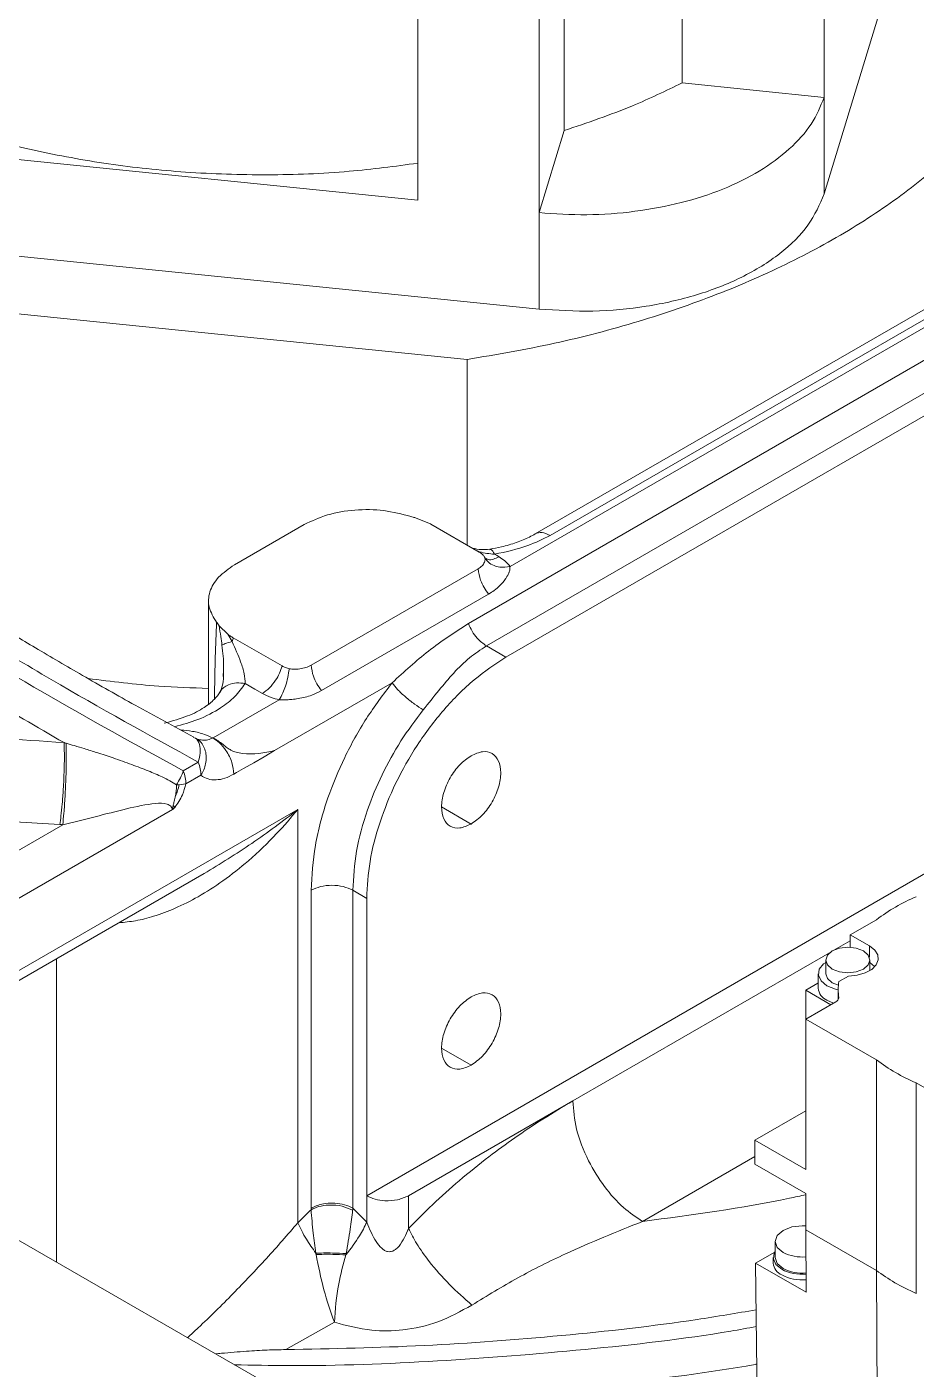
# Model space of a CAD drawing. Header units: millimetres. Extents: x 169 to 14583, y -399 to 10804.
# Drawn here: x 11810.2 to 11900.5, y 7914.5 to 8050.9 of the extents above; entities that cross this region are included whole.
import ezdxf

# ---------------------------------------------------------------- set-up
doc = ezdxf.new("R2010")
doc.units = ezdxf.units.MM
doc.header["$LTSCALE"] = 35

msp = doc.modelspace()

# ---------------------------------------------------------------- linework, layer by layer
at = {"color": 7, "linetype": 'Continuous', "lineweight": 18}
for p, q in [((12380.16, 7598.098), (10315.408, 8790.053)), ((11876.751, 8045.188), (11876.751, 8110.511)), ((11891.184, 8043.718), (11891.184, 8109.042)), ((11864.768, 8105.667), (11864.768, 8040.344)), ((11862.223, 8097.335), (11862.223, 8032.012)), ((11849.913, 8033.265), (11849.913, 8088.789)), ((11891.184, 8033.92), (11905.076, 8079.401)), ((11891.184, 8043.718), (11876.751, 8045.188)), ((11891.184, 8033.92), (11891.184, 8043.718)), ((11862.223, 8032.012), (11864.768, 8040.344)), ((11795.748, 8038.778), (11849.913, 8033.265)), ((11859.278, 7996.064), (11924.627, 8033.789)), ((11917.484, 8031.496), (11861.843, 7999.375)), ((11862.223, 8022.213), (11862.223, 8032.012)), ((11783.438, 8030.233), (11862.223, 8022.213)), ((11863.343, 7999.227), (11918.984, 8031.348)), ((11918.686, 8027.014), (11855.047, 7990.275)), ((11920.523, 8024.728), (11856.884, 7987.99)), ((11787.247, 8023.983), (11854.941, 8017.092)), ((11922.506, 8023.584), (11858.866, 7986.845)), ((11854.941, 8017.092), (11854.941, 7998.233)), ((11838.36, 8000.317), (11831.289, 7996.235)), ((11849.755, 8000.981), (11851.192, 8000.397)), ((11851.192, 8000.397), (11851.231, 8000.374)), ((11856.159, 7997.529), (11851.231, 8000.374)), ((11856.78, 7996.853), (11856.702, 7997.015)), ((11839.072, 7986.027), (11856.043, 7995.824)), ((11828.654, 7992.497), (11828.654, 7982.104)), ((11840.128, 7983.456), (11857.099, 7993.253)), ((11830.596, 7989.18), (11829.721, 7990.051)), ((11830.596, 7989.18), (11831.051, 7988.438)), ((11836.118, 7985.96), (11831.168, 7988.817)), ((11858.866, 7986.845), (11856.884, 7987.99)), ((11830.168, 7985.537), (11830.147, 7984.896)), ((11936.648, 7985.205), (11844.724, 7932.139)), ((11847.3, 7984.25), (11835.359, 7977.357)), ((11829.106, 7978.646), (11835.827, 7982.526)), ((11827.288, 7978.629), (11827.131, 7978.69)), ((11826.089, 7975.316), (11827.614, 7976.196)), ((11826.354, 7973.975), (11827.88, 7974.856)), ((11825.394, 7973.889), (11825.681, 7973.892)), ((11825.681, 7973.892), (11826.354, 7973.975)), ((11824.998, 7971.376), (11825.018, 7971.578)), ((11825.018, 7971.578), (11825.069, 7971.838)), ((11852.326, 7971.637), (11855.331, 7969.903)), ((11804.419, 7959.496), (11824.998, 7971.376)), ((11837.724, 7971.373), (11804.419, 7952.147)), ((11837.724, 7929.389), (11837.724, 7971.373)), ((11802.298, 7963.17), (11813.838, 7969.832)), ((11803.798, 7950.773), (11828.202, 7964.862)), ((11839.067, 7963.167), (11839.067, 7930.88)), ((11844.724, 7962.351), (11843.31, 7963.167)), ((11843.31, 7963.167), (11843.31, 7930.88)), ((11844.724, 7932.139), (11844.724, 7962.351)), ((11893.833, 7958.645), (11896.495, 7960.182)), ((11892.158, 7957.072), (11893.833, 7958.039)), ((11895.787, 7957.517), (11893.833, 7958.645)), ((11893.833, 7957.38), (11893.833, 7958.645)), ((11865.664, 7941.778), (11891.961, 7956.958)), ((11895.787, 7956.381), (11895.787, 7957.517)), ((11813.209, 7956.207), (11813.209, 7925.391)), ((11891.345, 7956.089), (11891.345, 7954.7)), ((11895.845, 7955.021), (11895.845, 7956.089)), ((11890.552, 7953.73), (11890.595, 7953.811)), ((11890.595, 7954.7), (11890.595, 7953.231)), ((11892.004, 7953.782), (11892.635, 7953.526)), ((11892.67, 7953.892), (11893.658, 7954.463)), ((11889.322, 7953.02), (11890.552, 7953.73)), ((11891.867, 7951.551), (11889.322, 7953.02)), ((11889.322, 7950.082), (11889.322, 7953.02)), ((11892.619, 7953.061), (11892.619, 7952.077)), ((11889.322, 7950.082), (11892.372, 7951.842)), ((11891.474, 7952.006), (11892.149, 7951.713)), ((11892.663, 7952.212), (11892.663, 7952.289)), ((11896.495, 7945.941), (11889.322, 7950.082)), ((11889.322, 7950.082), (11889.322, 7934.812)), ((11852.326, 7947.141), (11855.331, 7945.406)), ((11896.495, 7924.548), (11896.495, 7945.941)), ((11903.959, 7941.632), (11900.534, 7943.609)), ((11900.534, 7943.609), (11900.534, 7922.215)), ((11865.664, 7941.778), (11848.967, 7932.139)), ((11884.16, 7937.792), (11889.322, 7940.772)), ((11884.16, 7937.792), (11884.16, 7935.343)), ((11889.322, 7934.812), (11884.16, 7937.792)), ((11872.735, 7929.53), (11884.16, 7936.126)), ((11884.16, 7935.343), (11889.322, 7932.363)), ((11844.724, 7932.139), (11844.724, 7929.443)), ((11848.967, 7928.821), (11848.967, 7932.139)), ((11889.322, 7932.363), (11889.322, 7928.688)), ((11896.495, 7924.548), (11889.322, 7928.688)), ((11889.322, 7928.688), (11889.356, 7922.339)), ((11886.219, 7927.504), (11886.219, 7925.871)), ((11884.228, 7925.299), (11886.18, 7926.426)), ((11884.228, 7925.299), (11884.584, 7891.984)), ((11889.356, 7922.339), (11884.228, 7925.299)), ((11886.019, 7925.871), (11886.019, 7925.299)), ((11896.707, 7884.986), (11896.495, 7924.548)), ((11836.504, 7916.512), (11841.435, 7919.285))]:
    msp.add_line(p, q, dxfattribs=at)
at = {"color": 7, "linetype": 'Continuous', "lineweight": 18, "flags": 128}
for points in [[(11858.159, 7997.051), (11857.904, 7997.199), (11857.703, 7997.314)], [(11832.377, 7984.177), (11833.352, 7983.614), (11834.118, 7983.172)], [(11831.227, 7974.972), (11831.492, 7975.125), (11832.202, 7975.535), (11833.241, 7976.134), (11834.298, 7976.744), (11835.359, 7977.357)], [(11892.004, 7955.17), (11891.517, 7955.591), (11891.345, 7956.089), (11891.517, 7956.586), (11892.004, 7957.007), (11892.734, 7957.289), (11893.595, 7957.387), (11894.456, 7957.289), (11895.186, 7957.007)], [(11895.186, 7957.007), (11895.674, 7956.586), (11895.845, 7956.089), (11895.674, 7955.591), (11895.186, 7955.17), (11894.456, 7954.889), (11893.595, 7954.79), (11892.734, 7954.889), (11892.004, 7955.17)], [(11893.658, 7954.463), (11894.548, 7954.549), (11895.357, 7954.779), (11896.017, 7955.134), (11896.471, 7955.584), (11896.683, 7956.09), (11896.633, 7956.61), (11896.326, 7957.099), (11895.787, 7957.517)], [(11891.474, 7953.476), (11890.876, 7953.968), (11890.607, 7954.549), (11890.698, 7955.149), (11891.138, 7955.694), (11891.345, 7955.846)], [(11895.845, 7955.846), (11896.314, 7955.432), (11896.332, 7955.411)], [(11891.345, 7954.7), (11891.517, 7954.203), (11892.004, 7953.782)], [(11892.619, 7953.063), (11892.328, 7953.131), (11891.474, 7953.476)], [(11887.024, 7926.381), (11886.428, 7926.896), (11886.219, 7927.504), (11886.428, 7928.111), (11887.024, 7928.626), (11887.916, 7928.97), (11888.969, 7929.091), (11889.352, 7929.076)], [(11886.883, 7924.666), (11886.295, 7925.151), (11886.03, 7925.722), (11886.119, 7926.311), (11886.219, 7926.487)], [(11886.219, 7925.871), (11886.428, 7925.263), (11887.024, 7924.748)]]:
    msp.add_lwpolyline(points, dxfattribs=at)
at = {"color": 7, "linetype": 'Continuous', "lineweight": 18}
for centre, radius, start, end in [((11908.083, 7944.772), 19.281, 113.04957, 126.94507), ((11899.386, 7953.061), 6.767, 172.95105, 186.55674), ((11892.02, 7953.325), 1.428, 183.79655, 247.52359), ((11892.181, 7952.285), 0.482, 293.41444, 0.43463), ((11908.083, 7961.351), 19.281, 233.05495, 246.95035), ((11887.419, 7925.392), 1.404, 183.79655, 247.52359), ((11888.955, 7930.131), 4.218, 242.7546, 275.19036), ((11888.944, 7928.637), 4.473, 242.5692, 275.16448), ((11888.944, 7928.066), 4.474, 242.57034, 275.20056), ((11888.956, 7928.5), 4.22, 242.75805, 275.30091)]:
    msp.add_arc(centre, radius, start, end, dxfattribs=at)
for points, knots in [([(11854.941, 8017.092), (11857.92, 8017.602), (11863.884, 8018.621), (11872.377, 8020.876), (11880.401, 8023.626), (11887.828, 8026.894), (11894.574, 8030.621), (11900.542, 8034.764), (11905.692, 8039.266), (11909.807, 8044.091), (11912.23, 8047.439), (11912.979, 8049.194), (11912.985, 8049.209)], [0, 0, 0, 0, 0.1109004, 0.2220986, 0.3330014, 0.4438968, 0.5550991, 0.6660028, 0.7768982, 0.8881005, 0.9990042, 1, 1, 1, 1]), ([(11864.768, 8040.344), (11867.134, 8041.142), (11871.361, 8042.568), (11875.104, 8044.387), (11876.751, 8045.188)], [0, 0, 0, 0, 0.5599359, 1, 1, 1, 1]), ([(11796.943, 8042.688), (11799.161, 8041.847), (11803.599, 8040.166), (11810.875, 8038.271), (11818.464, 8036.873), (11826.43, 8036.019), (11834.638, 8035.763), (11842.581, 8036.051), (11847.601, 8036.723), (11849.913, 8037.033)], [0, 0, 0, 0, 0.1430752, 0.2861503, 0.4292255, 0.5723007, 0.7221796, 0.8720585, 1, 1, 1, 1]), ([(11862.223, 8032.012), (11863.84, 8031.901), (11867.095, 8031.679), (11872.005, 8032.068), (11876.706, 8032.931), (11880.994, 8034.327), (11884.733, 8036.176), (11887.746, 8038.43), (11890.059, 8040.961), (11890.811, 8042.803), (11891.184, 8043.718)], [0, 0, 0, 0, 0.1242246, 0.2500096, 0.3757442, 0.499997, 0.6241979, 0.7499627, 0.8757224, 1, 1, 1, 1]), ([(11862.223, 8022.213), (11864.048, 8022.096), (11867.698, 8021.861), (11873.175, 8022.394), (11878.316, 8023.554), (11882.975, 8025.375), (11886.85, 8027.787), (11889.805, 8030.684), (11890.725, 8032.841), (11891.184, 8033.92)], [0, 0, 0, 0, 0.1400121, 0.2800242, 0.4200363, 0.5600485, 0.706699, 0.8533495, 1, 1, 1, 1]), ([(11826.089, 7975.316), (11821.313, 7977.932), (11811.762, 7983.165), (11797.708, 7991.829), (11783.031, 8001.571), (11767.773, 8012.469), (11757.302, 8020.659), (11752.066, 8024.754)], [0, 0, 0, 0, 0.1866212, 0.3732668, 0.5599337, 0.7799551, 1, 1, 1, 1]), ([(11827.153, 7978.736), (11825.168, 7979.805), (11821.382, 7981.844), (11816.022, 7984.885), (11811.236, 7987.688), (11807.018, 7990.232), (11803.361, 7992.494), (11800.257, 7994.452), (11797.586, 7996.166), (11794.634, 7998.087), (11790.907, 8000.556), (11786.039, 8003.859), (11780.257, 8007.895), (11773.579, 8012.708), (11766.023, 8018.332), (11760.738, 8022.453), (11757.943, 8024.633)], [0, 0, 0, 0, 0.0829099, 0.1581157, 0.225613, 0.2853983, 0.3374688, 0.3818223, 0.418457, 0.4523486, 0.5091821, 0.5797875, 0.6641682, 0.762328, 0.8742707, 1, 1, 1, 1]), ([(11749.24, 8022.146), (11754.528, 8018.041), (11765.063, 8009.863), (11781.183, 7998.473), (11797.431, 7987.778), (11808.473, 7981.363), (11813.973, 7978.168)], [0, 0, 0, 0, 0.2528875, 0.5038468, 0.7528823, 1, 1, 1, 1]), ([(11757.969, 8022.372), (11762.389, 8018.946), (11771.121, 8012.179), (11784.31, 8002.725), (11798.096, 7993.469), (11812.457, 7984.518), (11822.616, 7978.94), (11827.614, 7976.196)], [0, 0, 0, 0, 0.19728732, 0.38970696, 0.5772471, 0.79200611, 1, 1, 1, 1]), ([(11849.189, 8001.154), (11848.293, 8001.387), (11846.5, 8001.853), (11843.511, 8001.876), (11840.637, 8001.4), (11839.119, 8000.678), (11838.36, 8000.317)], [0, 0, 0, 0, 0.2499937, 0.4999943, 0.7499144, 1, 1, 1, 1]), ([(11849.755, 8000.981), (11849.648, 8001.012), (11849.457, 8001.067), (11849.271, 8001.128), (11849.189, 8001.154)], [0, 0, 0, 0, 0.5599848, 1, 1, 1, 1]), ([(11861.843, 7999.375), (11861.646, 7999.267), (11861.072, 7998.952), (11859.94, 7998.486), (11858.566, 7998.075), (11857.616, 7997.899), (11857.217, 7997.825)], [0, 0, 0, 0, 0.1592088, 0.4655724, 0.7753392, 1, 1, 1, 1]), ([(11857.703, 7997.314), (11858.871, 7997.561), (11860.959, 7998.002), (11862.614, 7998.852), (11863.343, 7999.227)], [0, 0, 0, 0, 0.55968897, 1, 1, 1, 1]), ([(11857.219, 7997.826), (11856.929, 7997.797), (11856.352, 7997.741), (11855.768, 7997.863), (11855.477, 7997.924)], [0, 0, 0, 0, 0.50184759, 1, 1, 1, 1]), ([(11855.961, 7997.644), (11856.036, 7997.615), (11856.588, 7997.403), (11857.186, 7997.356), (11857.703, 7997.314)], [0, 0, 0, 0, 0.1362386, 1, 1, 1, 1]), ([(11857.703, 7997.314), (11857.583, 7997.532), (11857.408, 7997.851), (11857.279, 7997.774), (11857.238, 7997.75)], [0, 0, 0, 0, 0.6835422, 1, 1, 1, 1]), ([(11831.289, 7996.235), (11830.703, 7995.83), (11829.531, 7995.02), (11828.674, 7993.497), (11828.553, 7991.897), (11829.162, 7990.902), (11829.466, 7990.404)], [0, 0, 0, 0, 0.2499939, 0.4999947, 0.7499077, 1, 1, 1, 1]), ([(11856.043, 7995.824), (11856.185, 7995.921), (11856.475, 7996.118), (11856.685, 7996.469), (11856.779, 7996.807), (11856.688, 7997.008), (11856.645, 7997.101)], [0, 0, 0, 0, 0.2729308, 0.5551302, 0.7930826, 1, 1, 1, 1]), ([(11856.645, 7997.101), (11856.765, 7996.898), (11857.004, 7996.493), (11857.594, 7996.146), (11858.348, 7995.942), (11858.923, 7996.017), (11859.278, 7996.064)], [0, 0, 0, 0, 0.2500845, 0.500169, 0.6908184, 1, 1, 1, 1]), ([(11856.811, 7996.801), (11856.818, 7996.795), (11856.832, 7996.782), (11856.809, 7996.812), (11856.797, 7996.828)], [0, 0, 0, 0, 0.4894666, 1, 1, 1, 1]), ([(11856.853, 7996.86), (11856.922, 7996.825), (11857.129, 7996.718), (11857.589, 7996.78), (11857.969, 7996.961), (11858.159, 7997.051)], [0, 0, 0, 0, 0.1970769, 0.5985385, 1, 1, 1, 1]), ([(11857.099, 7993.253), (11857.296, 7993.376), (11857.711, 7993.635), (11858.303, 7994.148), (11858.713, 7994.637), (11858.947, 7994.986), (11859.022, 7995.119), (11859.051, 7995.179), (11859.064, 7995.205), (11859.069, 7995.217), (11859.071, 7995.222), (11859.072, 7995.224), (11859.073, 7995.225), (11859.073, 7995.225), (11859.073, 7995.226), (11859.073, 7995.226), (11859.073, 7995.226), (11859.073, 7995.227), (11859.075, 7995.229), (11859.08, 7995.24), (11859.106, 7995.293), (11859.139, 7995.363), (11859.165, 7995.427), (11859.177, 7995.459), (11859.193, 7995.504), (11859.265, 7995.715), (11859.272, 7995.905), (11859.278, 7996.064)], [0, 0, 0, 0, 0.1732653, 0.3636128, 0.5932835, 0.6699567, 0.7044655, 0.7195178, 0.7261142, 0.7290115, 0.7302852, 0.7308455, 0.731092, 0.7312004, 0.7312856, 0.7312913, 0.7313374, 0.7314662, 0.7319552, 0.7338572, 0.7413451, 0.7822833, 0.8003828, 0.8016518, 0.812278, 0.8421163, 1, 1, 1, 1]), ([(11859.278, 7996.064), (11859.116, 7996.267), (11858.827, 7996.628), (11858.363, 7996.922), (11858.159, 7997.051)], [0, 0, 0, 0, 0.5597947, 1, 1, 1, 1]), ([(11857.099, 7993.253), (11856.939, 7993.473), (11856.619, 7993.914), (11856.196, 7994.816), (11856.101, 7995.442), (11856.043, 7995.824)], [0, 0, 0, 0, 0.2805711, 0.5611422, 1, 1, 1, 1]), ([(11829.466, 7990.404), (11829.378, 7988.055), (11829.283, 7985.487), (11829.26, 7982.82), (11829.258, 7982.593)], [0, 0, 0, 0, 0.91491431, 1, 1, 1, 1]), ([(11829.721, 7990.051), (11829.675, 7990.119), (11829.595, 7990.237), (11829.504, 7990.354), (11829.466, 7990.404)], [0, 0, 0, 0, 0.5716693, 1, 1, 1, 1]), ([(11829.721, 7990.051), (11829.784, 7989.683), (11829.897, 7989.023), (11829.979, 7988.357), (11830.015, 7988.062)], [0, 0, 0, 0, 0.5577122, 1, 1, 1, 1]), ([(11855.047, 7990.275), (11853.685, 7989.392), (11851.052, 7987.683), (11848.522, 7985.368), (11847.3, 7984.25)], [0, 0, 0, 0, 0.5171602, 1, 1, 1, 1]), ([(11855.047, 7990.275), (11855.166, 7990.011), (11855.404, 7989.481), (11856.026, 7988.619), (11856.559, 7988.228), (11856.884, 7987.99)], [0, 0, 0, 0, 0.2806499, 0.5612998, 1, 1, 1, 1]), ([(11831.051, 7988.438), (11830.782, 7988.365), (11830.286, 7988.23), (11830.1, 7988.114), (11830.015, 7988.062)], [0, 0, 0, 0, 0.54261, 1, 1, 1, 1]), ([(11830.015, 7988.062), (11830.103, 7987.326), (11830.207, 7986.457), (11830.174, 7985.659), (11830.168, 7985.537)], [0, 0, 0, 0, 0.8468501, 1, 1, 1, 1]), ([(11831.168, 7988.817), (11831.057, 7988.883), (11830.859, 7989), (11830.676, 7989.125), (11830.596, 7989.18)], [0, 0, 0, 0, 0.5599894, 1, 1, 1, 1]), ([(11831.051, 7988.438), (11831.075, 7988.509), (11831.119, 7988.636), (11831.153, 7988.762), (11831.168, 7988.817)], [0, 0, 0, 0, 0.5599763, 1, 1, 1, 1]), ([(11832.377, 7984.177), (11832.357, 7984.499), (11832.316, 7985.159), (11831.869, 7986.602), (11831.361, 7987.741), (11831.051, 7988.438)], [0, 0, 0, 0, 0.2693618, 0.5533792, 1, 1, 1, 1]), ([(11856.884, 7987.99), (11856.296, 7987.607), (11855.116, 7986.838), (11853.542, 7985.27), (11852.038, 7983.479), (11850.994, 7982.162), (11850.469, 7981.5)], [0, 0, 0, 0, 0.2470403, 0.4956085, 0.7464479, 1, 1, 1, 1]), ([(11844.724, 7962.351), (11844.79, 7963.586), (11844.923, 7966.056), (11845.975, 7970.082), (11847.599, 7974.1), (11849.814, 7978.017), (11852.522, 7981.6), (11855.608, 7984.713), (11857.78, 7986.135), (11858.866, 7986.845)], [0, 0, 0, 0, 0.1400121, 0.2800242, 0.4200363, 0.5600485, 0.706699, 0.8533495, 1, 1, 1, 1]), ([(11830.174, 7985.536), (11830.178, 7985.459), (11830.206, 7984.908), (11830.119, 7984.046), (11829.916, 7983.543), (11829.813, 7983.286)], [0, 0, 0, 0, 0.07304153, 0.52690035, 1, 1, 1, 1]), ([(11834.118, 7983.172), (11834.362, 7983.341), (11834.849, 7983.679), (11835.446, 7984.434), (11835.884, 7985.216), (11836.04, 7985.712), (11836.118, 7985.96)], [0, 0, 0, 0, 0.27976625, 0.5595325, 0.77976625, 1, 1, 1, 1]), ([(11835.827, 7982.526), (11835.956, 7982.746), (11836.182, 7983.128), (11836.481, 7983.935), (11836.719, 7984.783), (11836.813, 7985.38), (11836.86, 7985.679)], [0, 0, 0, 0, 0.2870547, 0.4999338, 0.7499669, 1, 1, 1, 1]), ([(11836.86, 7985.679), (11837.022, 7985.655), (11837.369, 7985.602), (11837.954, 7985.656), (11838.563, 7985.777), (11838.904, 7985.945), (11839.072, 7986.027)], [0, 0, 0, 0, 0.206751, 0.4448999, 0.72686, 1, 1, 1, 1]), ([(11840.128, 7983.456), (11839.963, 7983.685), (11839.634, 7984.14), (11839.218, 7985.045), (11839.127, 7985.661), (11839.072, 7986.027)], [0, 0, 0, 0, 0.2904503, 0.5786487, 1, 1, 1, 1]), ([(11816.42, 7984.677), (11818.803, 7984.382), (11822.842, 7983.881), (11826.964, 7983.741), (11828.654, 7983.683)], [0, 0, 0, 0, 0.589954, 1, 1, 1, 1]), ([(11825.211, 7979.792), (11826.014, 7980.01), (11827.763, 7980.486), (11829.788, 7981.576), (11831.409, 7982.833), (11832.047, 7983.72), (11832.377, 7984.177)], [0, 0, 0, 0, 0.2465728, 0.5373505, 0.7614449, 1, 1, 1, 1]), ([(11829.848, 7983.304), (11829.857, 7983.331), (11829.976, 7983.675), (11830.576, 7984.033), (11831.464, 7984.292), (11832.079, 7984.214), (11832.377, 7984.177)], [0, 0, 0, 0, 0.0329916, 0.4189532, 0.7195644, 1, 1, 1, 1]), ([(11847.3, 7984.25), (11846.403, 7983.062), (11844.61, 7980.685), (11842.41, 7976.687), (11840.597, 7972.325), (11839.326, 7967.67), (11839.154, 7964.668), (11839.067, 7963.167)], [0, 0, 0, 0, 0.1867125, 0.3734433, 0.5601503, 0.7800806, 1, 1, 1, 1]), ([(11813.973, 7978.168), (11809.46, 7978.473), (11800.434, 7979.082), (11787.054, 7980.651), (11778.329, 7982.124), (11773.966, 7982.86)], [0, 0, 0, 0, 0.3333164, 0.6666503, 1, 1, 1, 1]), ([(11829.816, 7983.291), (11829.646, 7983.052), (11829.277, 7982.535), (11828.197, 7981.684), (11826.537, 7980.793), (11824.985, 7980.372), (11824.159, 7980.147)], [0, 0, 0, 0, 0.1986007, 0.4302618, 0.6968436, 1, 1, 1, 1]), ([(11834.118, 7983.172), (11834.406, 7983.024), (11834.922, 7982.76), (11835.55, 7982.597), (11835.827, 7982.526)], [0, 0, 0, 0, 0.5597947, 1, 1, 1, 1]), ([(11835.827, 7982.526), (11835.942, 7982.522), (11836.203, 7982.514), (11836.641, 7982.524), (11837.173, 7982.558), (11838.05, 7982.671), (11839.083, 7982.924), (11839.807, 7983.292), (11840.128, 7983.456)], [0, 0, 0, 0, 0.06957938, 0.15753707, 0.26758862, 0.40453253, 0.73536076, 1, 1, 1, 1]), ([(11850.469, 7981.5), (11849.688, 7980.468), (11848.127, 7978.402), (11846.215, 7974.924), (11844.641, 7971.13), (11843.531, 7967.082), (11843.384, 7964.472), (11843.31, 7963.167)], [0, 0, 0, 0, 0.1867183, 0.3734365, 0.5601548, 0.7800774, 1, 1, 1, 1]), ([(11829.106, 7978.646), (11828.821, 7978.771), (11828.184, 7979.049), (11827.078, 7979.346), (11826.241, 7979.416), (11825.841, 7979.449)], [0, 0, 0, 0, 0.2982125, 0.6647938, 1, 1, 1, 1]), ([(11827.614, 7976.196), (11827.69, 7976.506), (11827.851, 7977.164), (11827.748, 7978.013), (11827.535, 7978.54), (11827.307, 7978.622), (11827.288, 7978.629)], [0, 0, 0, 0, 0.2934766, 0.622819, 0.9688488, 1, 1, 1, 1]), ([(11827.649, 7978.389), (11827.548, 7978.481), (11827.439, 7978.581), (11827.304, 7978.639), (11827.294, 7978.643)], [0, 0, 0, 0, 0.9258253, 1, 1, 1, 1]), ([(11827.533, 7978.533), (11827.7, 7978.487), (11828.056, 7978.388), (11828.577, 7978.425), (11828.931, 7978.573), (11829.106, 7978.646)], [0, 0, 0, 0, 0.3078839, 0.6574004, 1, 1, 1, 1]), ([(11827.88, 7974.856), (11827.983, 7975.037), (11828.197, 7975.413), (11828.384, 7976.046), (11828.445, 7976.712), (11828.35, 7977.366), (11828.089, 7977.927), (11827.842, 7978.275), (11827.667, 7978.389), (11827.655, 7978.397)], [0, 0, 0, 0, 0.1465078, 0.3052269, 0.4732757, 0.6464098, 0.8195439, 0.9875927, 1, 1, 1, 1]), ([(11831.227, 7974.972), (11831.186, 7975.357), (11831.103, 7976.147), (11830.507, 7977.309), (11829.798, 7978.173), (11829.329, 7978.494), (11829.106, 7978.646)], [0, 0, 0, 0, 0.2818009, 0.5767317, 0.7991058, 1, 1, 1, 1]), ([(11835.359, 7977.357), (11834.315, 7977.135), (11833.098, 7976.877), (11831.504, 7977.162), (11830.981, 7977.367), (11830.526, 7977.654), (11830.087, 7977.995), (11829.624, 7978.375), (11829.279, 7978.555), (11829.106, 7978.646)], [0, 0, 0, 0, 0.5493005, 0.6405935, 0.7181703, 0.7743268, 0.8395335, 0.919391, 1, 1, 1, 1]), ([(11813.973, 7978.168), (11813.988, 7977.825), (11814.021, 7977.097), (11813.996, 7975.398), (11813.913, 7973.566), (11813.794, 7971.949), (11813.67, 7970.705), (11813.585, 7970.123), (11813.545, 7969.846)], [0, 0, 0, 0, 0.1706556, 0.3625994, 0.5647043, 0.7211554, 0.8677289, 1, 1, 1, 1]), ([(11813.838, 7969.832), (11813.879, 7970.199), (11813.965, 7970.976), (11814.083, 7972.708), (11814.165, 7974.53), (11814.201, 7976.107), (11814.205, 7977.303), (11814.185, 7977.85), (11814.175, 7978.11)], [0, 0, 0, 0, 0.1716689, 0.3640065, 0.5658855, 0.7219001, 0.8680317, 1, 1, 1, 1]), ([(11814.175, 7978.11), (11814.137, 7978.121), (11814.07, 7978.14), (11814.002, 7978.159), (11813.973, 7978.168)], [0, 0, 0, 0, 0.56057789, 1, 1, 1, 1]), ([(11814.175, 7978.11), (11814.461, 7978.028), (11815.089, 7977.847), (11816.133, 7977.528), (11817.45, 7977.113), (11819.066, 7976.579), (11820.809, 7975.969), (11822.47, 7975.337), (11823.751, 7974.781), (11824.701, 7974.307), (11825.171, 7974.024), (11825.393, 7973.889)], [0, 0, 0, 0, 0.0680664, 0.1499379, 0.2581011, 0.4008658, 0.5696017, 0.7228349, 0.8553188, 0.9314292, 1, 1, 1, 1]), ([(11772.599, 7974.6), (11776.351, 7973.961), (11783.85, 7972.683), (11794.5, 7971.367), (11804.402, 7970.409), (11810.498, 7970.034), (11813.545, 7969.846)], [0, 0, 0, 0, 0.2803816, 0.5604621, 0.7803255, 1, 1, 1, 1]), ([(11825.393, 7973.889), (11825.542, 7974.123), (11825.829, 7974.577), (11826.004, 7975.075), (11826.089, 7975.316)], [0, 0, 0, 0, 0.5156286, 1, 1, 1, 1]), ([(11827.88, 7974.856), (11828.111, 7974.708), (11828.561, 7974.419), (11829.407, 7974.356), (11830.297, 7974.501), (11830.918, 7974.815), (11831.227, 7974.972)], [0, 0, 0, 0, 0.2627602, 0.5124551, 0.757193, 1, 1, 1, 1]), ([(11825.217, 7971.591), (11825.367, 7971.786), (11825.671, 7972.18), (11826.083, 7973.005), (11826.251, 7973.607), (11826.354, 7973.975)], [0, 0, 0, 0, 0.2736313, 0.5553263, 1, 1, 1, 1]), ([(11825.681, 7973.892), (11825.627, 7973.682), (11825.533, 7973.314), (11825.365, 7972.948), (11825.294, 7972.791)], [0, 0, 0, 0, 0.5715475, 1, 1, 1, 1]), ([(11825.294, 7972.791), (11825.325, 7972.978), (11825.387, 7973.354), (11825.391, 7973.71), (11825.393, 7973.889)], [0, 0, 0, 0, 0.4965374, 1, 1, 1, 1]), ([(11813.838, 7969.832), (11814.954, 7970.106), (11817.212, 7970.659), (11820.288, 7971.452), (11822.715, 7971.997), (11824.239, 7972.037), (11824.842, 7971.75), (11824.948, 7971.495), (11824.998, 7971.376)], [0, 0, 0, 0, 0.2685358, 0.5436715, 0.8064536, 0.917011, 0.9611972, 1, 1, 1, 1]), ([(11824.998, 7971.376), (11825.017, 7971.392), (11825.054, 7971.423), (11825.109, 7971.475), (11825.163, 7971.53), (11825.199, 7971.571), (11825.217, 7971.591)], [0, 0, 0, 0, 0.2573982, 0.4864153, 0.7371943, 1, 1, 1, 1]), ([(11825.069, 7971.838), (11825.102, 7971.957), (11825.187, 7972.275), (11825.253, 7972.593), (11825.294, 7972.791)], [0, 0, 0, 0, 0.3746468, 1, 1, 1, 1]), ([(11825.217, 7971.591), (11825.192, 7971.636), (11825.148, 7971.715), (11825.093, 7971.8), (11825.069, 7971.838)], [0, 0, 0, 0, 0.5588735, 1, 1, 1, 1]), ([(11819.555, 7959.87), (11820.12, 7959.925), (11821.31, 7960.042), (11823.223, 7960.542), (11825.358, 7961.337), (11827.719, 7962.538), (11830.223, 7964.151), (11832.912, 7966.287), (11835.465, 7968.726), (11837.021, 7970.549), (11837.724, 7971.373)], [0, 0, 0, 0, 0.0767779, 0.1615983, 0.2664776, 0.3844013, 0.519296, 0.6692717, 0.8504629, 1, 1, 1, 1]), ([(11837.724, 7971.373), (11836.195, 7970.204), (11833.175, 7967.895), (11829.844, 7965.867), (11828.2, 7964.866)], [0, 0, 0, 0, 0.5064057, 1, 1, 1, 1]), ([(11813.545, 7969.846), (11813.6, 7969.843), (11813.698, 7969.838), (11813.795, 7969.834), (11813.838, 7969.832)], [0, 0, 0, 0, 0.5601608, 1, 1, 1, 1]), ([(11848.967, 7928.821), (11849.773, 7929.637), (11851.459, 7931.345), (11854.195, 7933.774), (11856.989, 7936.026), (11859.832, 7938.1), (11862.677, 7940.005), (11864.651, 7941.176), (11865.664, 7941.778)], [0, 0, 0, 0, 0.1515288, 0.3170841, 0.4980197, 0.6525448, 0.8216683, 1, 1, 1, 1]), ([(11872.735, 7929.53), (11872.082, 7929.969), (11870.724, 7930.879), (11868.802, 7933.037), (11867.101, 7935.776), (11865.895, 7938.883), (11865.739, 7940.838), (11865.664, 7941.778)], [0, 0, 0, 0, 0.1768132, 0.3671493, 0.5635508, 0.7902753, 1, 1, 1, 1]), ([(11848.967, 7932.139), (11848.616, 7931.982), (11847.913, 7931.669), (11846.648, 7931.594), (11845.532, 7931.758), (11844.994, 7932.012), (11844.724, 7932.139)], [0, 0, 0, 0, 0.279619, 0.5592379, 0.779619, 1, 1, 1, 1]), ([(11889.335, 7932.245), (11888.779, 7932.124), (11883.393, 7930.954), (11877.774, 7930.204), (11872.735, 7929.53)], [0, 0, 0, 0, 0.10324771, 1, 1, 1, 1]), ([(11839.066, 7930.725), (11838.811, 7930.477), (11838.361, 7930.039), (11837.917, 7929.586), (11837.724, 7929.389)], [0, 0, 0, 0, 0.565863, 1, 1, 1, 1]), ([(11843.29, 7930.677), (11842.952, 7930.827), (11842.248, 7931.141), (11840.97, 7931.232), (11839.849, 7931.079), (11839.32, 7930.84), (11839.066, 7930.725)], [0, 0, 0, 0, 0.2703681, 0.5624018, 0.7896297, 1, 1, 1, 1]), ([(11839.067, 7930.88), (11839.067, 7930.851), (11839.067, 7930.8), (11839.066, 7930.748), (11839.066, 7930.725)], [0, 0, 0, 0, 0.5599824, 1, 1, 1, 1]), ([(11839.066, 7930.725), (11839.129, 7929.954), (11839.242, 7928.582), (11839.458, 7926.998), (11839.553, 7926.305)], [0, 0, 0, 0, 0.5623087, 1, 1, 1, 1]), ([(11839.067, 7930.88), (11839.419, 7931.037), (11840.121, 7931.35), (11841.387, 7931.425), (11842.502, 7931.261), (11843.041, 7931.007), (11843.31, 7930.88)], [0, 0, 0, 0, 0.279619, 0.5592379, 0.779619, 1, 1, 1, 1]), ([(11842.635, 7926.259), (11842.781, 7927.106), (11843.052, 7928.688), (11843.215, 7930.046), (11843.29, 7930.677)], [0, 0, 0, 0, 0.5361125, 1, 1, 1, 1]), ([(11843.31, 7930.88), (11843.307, 7930.842), (11843.301, 7930.775), (11843.293, 7930.707), (11843.29, 7930.677)], [0, 0, 0, 0, 0.5596315, 1, 1, 1, 1]), ([(11844.724, 7929.443), (11844.465, 7929.713), (11843.997, 7930.201), (11843.522, 7930.671), (11843.31, 7930.88)], [0, 0, 0, 0, 0.5537933, 1, 1, 1, 1]), ([(11826.506, 7917.715), (11826.874, 7918.05), (11828.444, 7919.481), (11831.144, 7922.175), (11834.565, 7925.751), (11836.674, 7928.18), (11837.724, 7929.389)], [0, 0, 0, 0, 0.0931722, 0.3976382, 0.700053, 1, 1, 1, 1]), ([(11837.724, 7929.389), (11837.98, 7928.847), (11838.437, 7927.88), (11839.212, 7926.786), (11839.553, 7926.305)], [0, 0, 0, 0, 0.56052779, 1, 1, 1, 1]), ([(11842.611, 7926.125), (11843.106, 7926.786), (11843.992, 7927.967), (11844.5, 7928.991), (11844.724, 7929.443)], [0, 0, 0, 0, 0.5593957, 1, 1, 1, 1]), ([(11844.724, 7929.443), (11845.004, 7928.764), (11845.397, 7927.812), (11846.097, 7926.905), (11846.515, 7926.586), (11846.824, 7926.457), (11847.146, 7926.442), (11847.458, 7926.546), (11847.751, 7926.752), (11848.392, 7927.431), (11848.705, 7928.188), (11848.967, 7928.821)], [0, 0, 0, 0, 0.3084918, 0.4330617, 0.4844341, 0.5291956, 0.5704671, 0.6130686, 0.6611213, 0.7165018, 1, 1, 1, 1]), ([(11855.403, 7921.034), (11856.951, 7921.981), (11860.086, 7923.898), (11865.895, 7926.779), (11870.127, 7928.481), (11872.735, 7929.53)], [0, 0, 0, 0, 0.2722965, 0.5513564, 1, 1, 1, 1]), ([(11855.403, 7921.034), (11854.63, 7921.718), (11853.053, 7923.114), (11851.145, 7925.308), (11849.741, 7927.267), (11849.221, 7928.31), (11848.967, 7928.821)], [0, 0, 0, 0, 0.27504053, 0.56121422, 0.78495934, 1, 1, 1, 1]), ([(11839.553, 7926.305), (11839.805, 7926.314), (11840.33, 7926.334), (11841.43, 7926.33), (11842.176, 7926.286), (11842.635, 7926.259)], [0, 0, 0, 0, 0.2629926, 0.5460759, 1, 1, 1, 1]), ([(11839.553, 7926.305), (11839.557, 7926.28), (11839.564, 7926.236), (11839.571, 7926.192), (11839.575, 7926.173)], [0, 0, 0, 0, 0.5600776, 1, 1, 1, 1]), ([(11839.575, 7926.173), (11839.837, 7926.181), (11840.372, 7926.198), (11841.456, 7926.19), (11842.175, 7926.149), (11842.611, 7926.125)], [0, 0, 0, 0, 0.2759418, 0.5621331, 1, 1, 1, 1]), ([(11839.575, 7926.173), (11839.814, 7924.971), (11840.281, 7922.62), (11841.056, 7920.379), (11841.435, 7919.285)], [0, 0, 0, 0, 0.5115883, 1, 1, 1, 1]), ([(11841.435, 7919.285), (11841.533, 7920.589), (11841.707, 7922.901), (11842.336, 7925.146), (11842.611, 7926.125)], [0, 0, 0, 0, 0.56405642, 1, 1, 1, 1]), ([(11842.611, 7926.125), (11842.615, 7926.15), (11842.623, 7926.194), (11842.631, 7926.239), (11842.635, 7926.259)], [0, 0, 0, 0, 0.5599381, 1, 1, 1, 1]), ([(11841.435, 7919.285), (11842.692, 7918.952), (11844.976, 7918.348), (11848.577, 7918.43), (11852.112, 7919.203), (11854.282, 7920.41), (11855.403, 7921.034)], [0, 0, 0, 0, 0.2649327, 0.4812204, 0.7318677, 1, 1, 1, 1]), ([(11884.279, 7920.556), (11882.289, 7920.216), (11875.801, 7919.108), (11864.529, 7917.872), (11850.573, 7916.788), (11841.194, 7916.604), (11836.504, 7916.512)], [0, 0, 0, 0, 0.1285147, 0.4190098, 0.7095049, 1, 1, 1, 1]), ([(11884.297, 7918.846), (11883.433, 7918.691), (11877.747, 7917.673), (11866.919, 7916.445), (11851.922, 7915.261), (11839.983, 7914.791), (11833.101, 7914.931), (11831.264, 7914.969)], [0, 0, 0, 0, 0.0505769, 0.332809, 0.6150411, 0.8972732, 1, 1, 1, 1]), ([(11829.36, 7916.068), (11829.562, 7916.09), (11830.609, 7916.206), (11832.363, 7916.34), (11834.544, 7916.475), (11835.875, 7916.5), (11836.504, 7916.512)], [0, 0, 0, 0, 0.0855206, 0.444867, 0.7374631, 1, 1, 1, 1]), ([(11884.338, 7915.033), (11884.28, 7915.023), (11879.508, 7914.147), (11869.724, 7912.987), (11855.071, 7911.692), (11844.387, 7911.13), (11838.639, 7911.168), (11837.838, 7911.174)], [0, 0, 0, 0, 0.003874, 0.3188962, 0.6339185, 0.9489407, 1, 1, 1, 1])]:
    msp.add_open_spline(points, degree=3, knots=knots, dxfattribs=at)
for points in [[(11863.343, 7999.227), (11863.062, 7999.356), (11862.5, 7999.613), (11862.062, 7999.455), (11861.843, 7999.375)], [(11856.645, 7997.101), (11856.584, 7997.18), (11856.46, 7997.337), (11856.26, 7997.465), (11856.159, 7997.529)], [(11836.86, 7985.679), (11836.724, 7985.715), (11836.451, 7985.786), (11836.229, 7985.902), (11836.118, 7985.96)], [(11850.469, 7981.5), (11850.175, 7981.684), (11849.587, 7982.05), (11848.644, 7982.808), (11847.807, 7983.595), (11847.469, 7984.032), (11847.3, 7984.25)], [(11855.331, 7969.903), (11855.724, 7970.182), (11856.511, 7970.74), (11857.511, 7972.12), (11858.18, 7973.653), (11858.414, 7975.153), (11858.18, 7976.382), (11857.511, 7977.143), (11856.511, 7977.368), (11855.724, 7977.018), (11855.331, 7976.843)], [(11827.88, 7974.856), (11827.868, 7975.07), (11827.845, 7975.499), (11827.691, 7975.964), (11827.614, 7976.196)], [(11855.331, 7976.843), (11854.938, 7976.564), (11854.151, 7976.006), (11853.151, 7974.626), (11852.482, 7973.093), (11852.247, 7971.593), (11852.482, 7970.364), (11853.151, 7969.603), (11854.151, 7969.378), (11854.938, 7969.728), (11855.331, 7969.903)], [(11826.089, 7975.316), (11826.166, 7975.083), (11826.32, 7974.618), (11826.343, 7974.19), (11826.354, 7973.975)], [(11839.067, 7963.167), (11839.377, 7963.309), (11839.997, 7963.593), (11841.189, 7963.715), (11842.381, 7963.593), (11843, 7963.309), (11843.31, 7963.167)], [(11855.331, 7945.406), (11855.724, 7945.686), (11856.511, 7946.244), (11857.511, 7947.624), (11858.18, 7949.157), (11858.414, 7950.657), (11858.18, 7951.885), (11857.511, 7952.647), (11856.511, 7952.872), (11855.724, 7952.522), (11855.331, 7952.347)], [(11855.331, 7952.347), (11854.938, 7952.068), (11854.151, 7951.509), (11853.151, 7950.129), (11852.482, 7948.596), (11852.247, 7947.097), (11852.482, 7945.868), (11853.151, 7945.107), (11854.151, 7944.882), (11854.938, 7945.231), (11855.331, 7945.406)], [(11900.534, 7922.215), (11899.79, 7922.563), (11898.302, 7923.259), (11897.097, 7924.118), (11896.495, 7924.548)]]:
    msp.add_open_spline(points, degree=3, dxfattribs=at)

doc.saveas('drawing.dxf')
